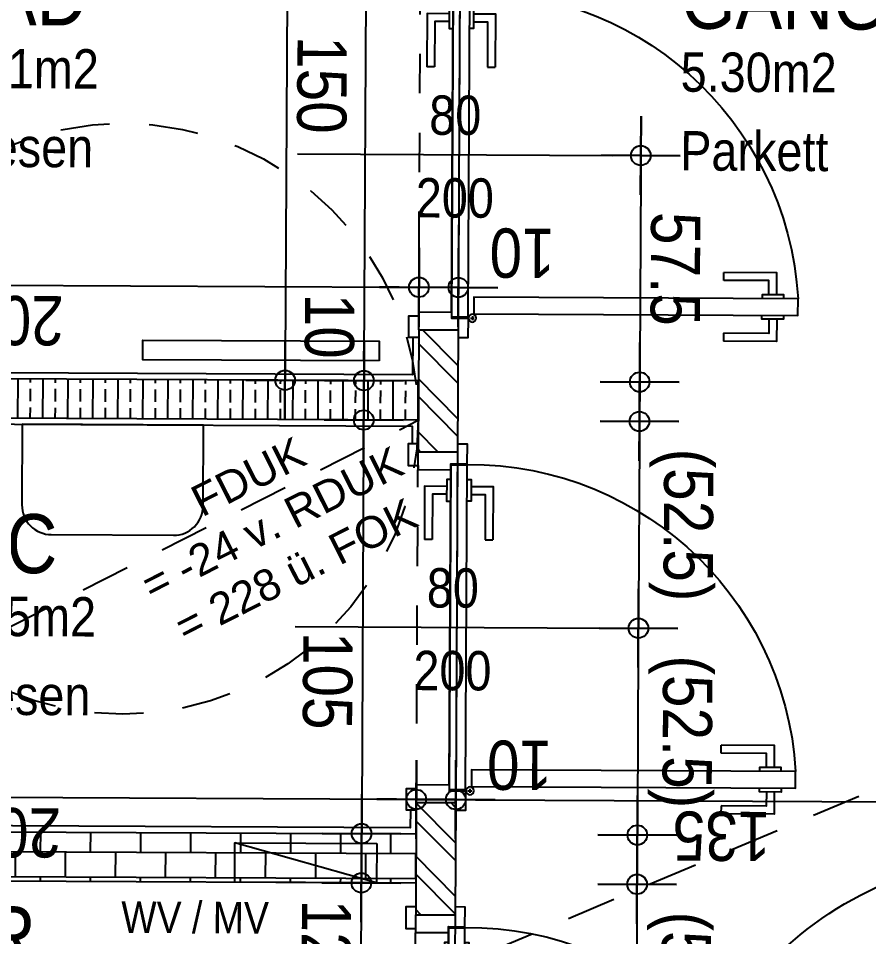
# Model space of a CAD drawing. Header units: millimetres. Extents: x 2724 to 2789, y 1496 to 1607.
# Drawn here: x 2738.275 to 2740.433, y 1556.78 to 1559.111 of the extents above; entities that cross this region are included whole.
import ezdxf
from ezdxf.enums import TextEntityAlignment as Align

# ---------------------------------------------------------------- set-up
doc = ezdxf.new("R2010")
doc.units = ezdxf.units.MM
doc.linetypes.add('HIDDEN2', pattern=[0.1875, 0.125, -0.0625])
doc.layers.add('00_HLP---------M0', color=6, linetype='Continuous', plot=False)
for name, color, linetype in [('01-ANS-G00-L02-M0', 8, 'Continuous'), ('01-TXT---------M0', 1, 'Continuous'), ('01-TXT---------PP', 1, 'Continuous'), ('01-TXT-G00-L02-M0', 1, 'Continuous'), ('02-DIM-G00-L02-ACHSEN', 8, 'Continuous'), ('02-DIM-G00-L02-M0', 8, 'Continuous'), ('02-FIL-G00-L02-ORANGE', 40, 'Continuous'), ('02-FLI-G00-L02-M0', 141, 'Continuous'), ('02-HID---------M0', 8, 'HIDDEN2'), ('02-WDA---------M0', 8, 'Continuous'), ('02-ZWA---------M0', 2, 'Continuous'), ('02-ZWA-G00-L02-M0', 2, 'Continuous'), ('03-HID-G00-L02-M0', 8, 'HIDDEN2'), ('03-TXT-G00-L02-M0', 8, 'Continuous'), ('04-HLP---------M0', 8, 'HIDDEN2'), ('04-STO---------M0', 1, 'Continuous'), ('04-SYM---------EP', 8, 'Continuous'), ('04-SYM-G00-L02-EP', 8, 'Continuous'), ('05-STO--------M0', 1, 'Continuous'), ('05-SYM---------M0', 8, 'Continuous'), ('05-SYM--------M0', 8, 'Continuous'), ('05-SYM-G00-L02-M0', 8, 'Continuous'), ('05-TXT--------M0', 8, 'Continuous'), ('05-TXT-G00-L02-M0', 8, 'Continuous'), ('07-BAR-G00-L02-M0', 8, 'HIDDEN2'), ('07-SAN-G00-L02-FBHZG-EVERT', 8, 'Continuous'), ('07-SAN-G00-L02-M0', 8, 'Continuous')]:
    doc.layers.add(name, color=color, linetype=linetype)
doc.styles.add('ARIAL', font='arial.ttf', dxfattribs={"width": 0.85})
doc.styles.get("Standard").update_dxf_attribs({"font": 'arial.ttf'})
doc.dimstyles.new('pp chromy&schneider', dxfattribs={"dimscale": 0.005, "dimtxt": 25, "dimasz": 10, "dimexe": 0, "dimexo": 0, "dimgap": 5, "dimtad": 1, "dimdec": 1, "dimlfac": 100, "dimrnd": 0.1, "dimzin": 9, "dimdsep": 46, "dimtxsty": 'ARIAL', "dimblk": 'c&s kote', "dimcen": 0, "dimse1": 1, "dimse2": 1, "dimclrd": 8, "dimclrt": 8, "dimadec": 0, "dimazin": 0, "dimtfac": 0.75, "dimtdec": 1, "dimtix": 1, "dimtmove": 2, "dimatfit": 0, "dimldrblk": 'NONE', "dimfxl": 1, "dimtolj": 1, "dimlwd": -1, "dimarcsym": 0})
pattern_1 = [(134.70755, (2701.72736, 1514.31944), (-0.06769482, -0.06700727), []), (134.70755, (2701.72759, 1514.36434), (-0.06769482, -0.06700727), [])]

# ---------------------------------------------------------------- blocks, each defined once
blk = doc.blocks.new('TÜR-80_10er-WAND')
at = {"layer": '00_HLP---------M0'}
for points in [[(-0.3575, 0.027), (-0.3575, 0.083), (-0.2225, 0.083)], [(-0.2225, 0.063), (-0.2225, 0.083)], [(-0.3375, 0.027), (-0.3375, 0.063), (-0.2225, 0.063)], [(-0.375, 0.017), (-0.375, 0.027), (-0.32, 0.027), (-0.32, 0.017)], [(0.4, 0.017), (-0.4, 0.017)], [(-0.375, -0.025), (-0.375, -0.035), (-0.32, -0.035), (-0.32, -0.025)], [(-0.3575, -0.035), (-0.3575, -0.091), (-0.2225, -0.091)], [(-0.3375, -0.035), (-0.3375, -0.071), (-0.2225, -0.071)], [(-0.2225, -0.071), (-0.2225, -0.091)]]:
    blk.add_lwpolyline(points, dxfattribs=at)
blk.add_lwpolyline([(0.4115, -0.025), (-0.4115, -0.025), (-0.4115, -0.025), (-0.4115, 0.017), (0.4115, 0.017)], close=True, dxfattribs=at)
at = {"layer": '02-HID---------M0', "ltscale": 0.5}
for points in [[(0.445, 0.1), (-0.445, 0.1)], [(-0.445, 0), (0.445, 0)]]:
    blk.add_lwpolyline(points, dxfattribs=at)
at = {"layer": '02-ZWA---------M0'}
for points in [[(-0.445, 0.1), (-0.445, 0)], [(0.445, 0.1), (0.445, 0)]]:
    blk.add_lwpolyline(points, dxfattribs=at)
at = {"layer": '05-STO--------M0'}
for points in [[(-0.465, 0.1), (-0.465, 0.125), (-0.41, 0.125), (-0.41, 0.1), (-0.4, 0.1), (-0.4, 0.017), (-0.415, 0.017), (-0.415, -0.025), (-0.465, -0.025), (-0.465, 0)], [(0.465, 0.1), (0.465, 0.125), (0.41, 0.125), (0.41, 0.1), (0.4, 0.1), (0.4, 0.017), (0.415, 0.017), (0.415, -0.025), (0.465, -0.025), (0.465, 0)]]:
    blk.add_lwpolyline(points, dxfattribs=at)
at = {"layer": '05-SYM---------M0'}
for points in [[(0.352, -0.8085), (0.296, -0.8085), (0.296, -0.6735)], [(0.316, -0.6735), (0.296, -0.6735)], [(0.352, -0.7885), (0.316, -0.7885), (0.316, -0.6735)], [(0.414, -0.8085), (0.47, -0.8085), (0.47, -0.6735)], [(0.414, -0.7885), (0.45, -0.7885), (0.45, -0.6735)], [(0.45, -0.6735), (0.47, -0.6735)], [(0.362, -0.826), (0.352, -0.826), (0.352, -0.771), (0.362, -0.771)], [(0.404, -0.826), (0.414, -0.826), (0.414, -0.771), (0.404, -0.771)]]:
    blk.add_lwpolyline(points, dxfattribs=at)
at = {"layer": '05-SYM--------M0'}
blk.add_lwpolyline([(0.404, -0.0395), (0.404, -0.8625), (0.404, -0.8625), (0.362, -0.8625), (0.362, -0.0395)], close=True, dxfattribs=at)
for points in [[(0.41, -0.036), (0.42, -0.036)], [(0.415, -0.031), (0.415, -0.041)]]:
    blk.add_lwpolyline(points, dxfattribs=at)
blk.add_circle((0.415, -0.036), 0.01, dxfattribs=at)
blk.add_arc((0.415, -0.036), 0.8282, 176.3309, 266.3309, dxfattribs=at)
blk = doc.blocks.new('05-TXT')
at = {"layer": '05-TXT--------M0'}
blk.add_line((-0.4, 0), (0.4, 0), dxfattribs=at)
at = {"layer": '05-TXT--------M0', "color": 8, "style": 'ARIAL', "width": 0.85}
blk.add_attdef('BREITE', text='', height=0.1, dxfattribs=at).set_placement((0, 0.05), align=Align.CENTER)
blk.add_attdef('HÖHE', text='', height=0.1, rotation=360, dxfattribs=at).set_placement((0, -0.06), align=Align.TOP_CENTER)
blk = doc.blocks.new('01-SQM')
at = {"layer": '01-TXT---------M0', "color": 1, "style": 'ARIAL', "width": 0.85}
blk.add_attdef('ROOM', (0, 0), '', height=0.15, dxfattribs=at)
blk.add_attdef('AREA', text='', height=0.1, dxfattribs=at).set_placement((0, -0.06), align=Align.TOP_LEFT)
at = {"layer": '01-TXT---------PP', "color": 1, "style": 'ARIAL', "width": 0.85}
blk.add_attdef('NR', text='', height=0.15, dxfattribs=at).set_placement((-0.1173, 0), align=Align.RIGHT)
blk.add_attdef('FLOOR', text='', height=0.1, dxfattribs=at).set_placement((0, -0.26), align=Align.TOP_LEFT)
blk = doc.blocks.new('FENSTER_120')
at = {"layer": '02-WDA---------M0'}
for points in [[(-1.04, 0), (-1.04, -0.2)], [(-0.06, 0), (-0.06, -0.2)]]:
    blk.add_lwpolyline(points, dxfattribs=at)
at = {"layer": '04-HLP---------M0', "linetype": 'Continuous'}
for p, q in [((-0.0737, 0.9942), (-0.0637, 0.9942)), ((-0.0617, 0.9922), (-0.0235, 0.9879)), ((-0.0617, 0.9802), (-0.0617, 0.9922)), ((-0.0617, 0.9922), (-0.0617, 0.9682)), ((-0.0617, 0.9802), (-0.0617, 0.9682)), ((-0.0217, 0.986), (-0.0217, 0.9744)), ((-0.0217, 0.9802), (-0.0217, 0.9758)), ((-0.0737, 0.9662), (-0.0637, 0.9662)), ((-0.0617, 0.9682), (-0.0235, 0.9724)), ((-0.9849, 0.105), (-0.9807, 0.1432)), ((-0.9787, 0.145), (-0.9672, 0.145)), ((-0.9729, 0.145), (-0.9685, 0.145)), ((-0.9609, 0.105), (-0.9652, 0.1432)), ((-0.9869, 0.093), (-0.9869, 0.103)), ((-0.9729, 0.105), (-0.9849, 0.105)), ((-0.9849, 0.105), (-0.9609, 0.105)), ((-0.9729, 0.105), (-0.9609, 0.105)), ((-0.9589, 0.093), (-0.9589, 0.103))]:
    blk.add_line(p, q, dxfattribs=at)
for points in [[(-0.0868, 1.0153), (-0.0737, 1.0153), (-0.0737, 0.9383), (-0.162, 0.9383), (-0.162, 0.9773), (-0.1533, 0.9773), (-0.1533, 0.9873), (-0.1277, 0.9873), (-0.1277, 0.9953), (-0.0868, 0.9953)], [(-0.0868, 0.0993), (-0.0737, 0.0993), (-0.0737, 0.1763), (-0.162, 0.1763), (-0.162, 0.1372), (-0.1533, 0.1372), (-0.1533, 0.1273), (-0.1277, 0.1273), (-0.1277, 0.1193), (-0.0868, 0.1193)]]:
    blk.add_lwpolyline(points, close=True, dxfattribs=at)
for points in [[(-0.162, 0.1763), (-0.162, 0.9383)], [(-0.0737, 0.9383), (-0.0737, 0.1763)]]:
    blk.add_lwpolyline(points, dxfattribs=at)
at = {"layer": '04-HLP---------M0'}
for points in [[(-0.0797, 0.062), (-0.0797, 0.112)], [(-0.0547, 0.087), (-0.1047, 0.087)]]:
    blk.add_lwpolyline(points, dxfattribs=at)
blk.add_circle((-0.0797, 0.087), 0.00474, dxfattribs=at)
at = {"layer": '04-HLP---------M0', "linetype": 'Continuous'}
for centre, radius, start, end in [((-0.0797, 0.087), 0.9283, 89.6297, 180.4369), ((-0.0637, 0.9922), 0.002, 360, 90), ((-0.0237, 0.986), 0.002, 360, 83.6598), ((-0.0637, 0.9682), 0.002, 270, 360), ((-0.0237, 0.9744), 0.002, 276.3402, 360), ((-0.9787, 0.143), 0.002, 90, 173.6598), ((-0.9672, 0.143), 0.002, 6.3402, 90), ((-0.9849, 0.103), 0.002, 90, 180), ((-0.9609, 0.103), 0.002, 360, 90)]:
    blk.add_arc(centre, radius, start, end, dxfattribs=at)
at = {"layer": '04-STO---------M0'}
for points in [[(-1.11, 0.076), (-1, 0.076), (-1, 0.031), (-0.985, 0.031), (-0.985, 0.011), (-0.9731, 0.011), (-0.9731, -0.0105), (-1.04, -0.0105), (-1.04, 0), (-1.11, 0)], [(-1.008, 0.0799), (-1.008, 0.093), (-0.931, 0.093), (-0.931, 0.0047), (-0.97, 0.0047), (-0.97, 0.0135), (-0.98, 0.0135), (-0.98, 0.039), (-0.988, 0.039), (-0.988, 0.0799)], [(-0.092, 0.0799), (-0.092, 0.093), (-0.169, 0.093), (-0.169, 0.0047), (-0.13, 0.0047), (-0.13, 0.0135), (-0.12, 0.0135), (-0.12, 0.039), (-0.112, 0.039), (-0.112, 0.0799)], [(0.01, 0.076), (-0.1, 0.076), (-0.1, 0.031), (-0.115, 0.031), (-0.115, 0.011), (-0.1269, 0.011), (-0.1269, -0.0105), (-0.06, -0.0105), (-0.06, 0), (0.01, 0)]]:
    blk.add_lwpolyline(points, close=True, dxfattribs=at)
at = {"layer": '04-SYM---------EP'}
for points in [[(-0.931, 0.093), (-0.169, 0.093)], [(-0.169, 0.0047), (-0.931, 0.0047)]]:
    blk.add_lwpolyline(points, dxfattribs=at)
blk = doc.blocks.new('07-WT-WC')
blk.add_lwpolyline([(1.005, -0.015), (1.005, -0.22, -0.414214), (0.93, -0.295), (0.62, -0.295, -0.414214), (0.545, -0.22), (0.545, -0.015)], format="xyb", close=True)
blk = doc.blocks.new('c&s kote')
at = {"color": 8}
for p, q in [((0, -2), (0, 2)), ((0, 2), (0, -2)), ((-2, 0), (2, 0)), ((2, 0), (-2, 0))]:
    blk.add_line(p, q, dxfattribs=at)
blk.add_circle((0, 0), 0.5, dxfattribs=at)
blk = doc.blocks.new('*D3292')
at = {"layer": '02-DIM-G00-L02-M0', "color": 8, "transparency": 16777216}
blk.add_line((2739.8545, 1558.7128), (2739.852, 1558.2378), dxfattribs=at)
at = {"layer": 'Defpoints', "color": 0, "transparency": 16777216}
for p in [(2739.2932, 1558.7657), (2739.2903, 1558.1907), (2739.8518, 1558.1878)]:
    blk.add_point(p, dxfattribs=at)
at = {"layer": '02-DIM-G00-L02-M0', "color": 8, "transparency": 16777216, "xscale": 0.05, "yscale": 0.05, "zscale": 0.05}
for p, rotation in [((2739.8547, 1558.7628), 89.70754931647869), ((2739.8518, 1558.1878), 269.7075493164787)]:
    blk.add_blockref('c&s kote', p, dxfattribs=dict(at, rotation=rotation))
at = {"layer": '02-DIM-G00-L02-M0', "color": 8, "transparency": 16777216, "insert": (2739.9418, 1558.4749), "char_height": 0.125, "attachment_point": 5, "rotation": 269.7075, "style": 'ARIAL'}
blk.add_mtext('\\A1;57.5', dxfattribs=at)
blk = doc.blocks.new('_None')
blk = doc.blocks.new('*D3293')
at = {"layer": '02-DIM-G00-L02-M0', "color": 8, "transparency": 16777216}
blk.add_line((2739.851, 1558.0378), (2739.8488, 1557.6128), dxfattribs=at)
at = {"layer": 'Defpoints', "color": 0, "transparency": 16777216}
for p in [(2739.2898, 1558.0907), (2739.2871, 1557.5657), (2739.8486, 1557.5628)]:
    blk.add_point(p, dxfattribs=at)
at = {"layer": '02-DIM-G00-L02-M0', "color": 8, "transparency": 16777216, "xscale": 0.05, "yscale": 0.05, "zscale": 0.05}
for p, rotation in [((2739.8513, 1558.0878), 89.70754931647869), ((2739.8486, 1557.5628), 269.7075493164787)]:
    blk.add_blockref('c&s kote', p, dxfattribs=dict(at, rotation=rotation))
at = {"layer": '02-DIM-G00-L02-M0', "color": 8, "transparency": 16777216, "insert": (2739.9569, 1557.8248), "char_height": 0.125, "attachment_point": 5, "rotation": 269.7075, "style": 'ARIAL'}
blk.add_mtext('\\A1;(52.5)', dxfattribs=at)
blk = doc.blocks.new('*D3294')
at = {"layer": '02-DIM-G00-L02-M0', "color": 8, "transparency": 16777216}
blk.add_line((2739.8483, 1557.5128), (2739.8462, 1557.0878), dxfattribs=at)
at = {"layer": 'Defpoints', "color": 0, "transparency": 16777216}
for p in [(2739.2871, 1557.5657), (2739.2844, 1557.0407), (2739.8459, 1557.0378)]:
    blk.add_point(p, dxfattribs=at)
at = {"layer": '02-DIM-G00-L02-M0', "color": 8, "transparency": 16777216, "xscale": 0.05, "yscale": 0.05, "zscale": 0.05}
for p, rotation in [((2739.8486, 1557.5628), 89.70754931647869), ((2739.8459, 1557.0378), 269.7075493164787)]:
    blk.add_blockref('c&s kote', p, dxfattribs=dict(at, rotation=rotation))
at = {"layer": '02-DIM-G00-L02-M0', "color": 8, "transparency": 16777216, "insert": (2739.9542, 1557.2998), "char_height": 0.125, "attachment_point": 5, "rotation": 269.7075, "style": 'ARIAL'}
blk.add_mtext('\\A1;(52.5)', dxfattribs=at)
blk = doc.blocks.new('*D3295')
at = {"layer": '02-DIM-G00-L02-M0', "color": 8, "transparency": 16777216}
blk.add_line((2739.845, 1556.8628), (2739.8428, 1556.4378), dxfattribs=at)
at = {"layer": 'Defpoints', "color": 0, "transparency": 16777216}
for p in [(2739.2838, 1556.9157), (2739.2811, 1556.3907), (2739.8426, 1556.3878)]:
    blk.add_point(p, dxfattribs=at)
at = {"layer": '02-DIM-G00-L02-M0', "color": 8, "transparency": 16777216, "xscale": 0.05, "yscale": 0.05, "zscale": 0.05}
for p, rotation in [((2739.8453, 1556.9128), 89.70754931647869), ((2739.8426, 1556.3878), 269.7075493164787)]:
    blk.add_blockref('c&s kote', p, dxfattribs=dict(at, rotation=rotation))
at = {"layer": '02-DIM-G00-L02-M0', "color": 8, "transparency": 16777216, "insert": (2739.9509, 1556.6498), "char_height": 0.125, "attachment_point": 5, "rotation": 269.7075, "style": 'ARIAL'}
blk.add_mtext('\\A1;(52.5)', dxfattribs=at)
blk = doc.blocks.new('*D3299')
at = {"layer": '02-DIM-G00-L02-M0', "color": 8, "transparency": 16777216}
blk.add_line((2739.1638, 1560.5414), (2739.152, 1558.2414), dxfattribs=at)
at = {"layer": 'Defpoints', "color": 0, "transparency": 16777216}
for p in [(2739.3025, 1560.5907), (2739.1518, 1558.1914), (2739.2903, 1558.1907)]:
    blk.add_point(p, dxfattribs=at)
at = {"layer": '02-DIM-G00-L02-M0', "color": 8, "transparency": 16777216, "xscale": 0.05, "yscale": 0.05, "zscale": 0.05}
for p, rotation in [((2739.164, 1560.5914), 89.70754931647869), ((2739.1518, 1558.1914), 269.7075493164787)]:
    blk.add_blockref('c&s kote', p, dxfattribs=dict(at, rotation=rotation))
at = {"layer": '02-DIM-G00-L02-M0', "color": 8, "transparency": 16777216, "insert": (2739.0703, 1559.6294), "char_height": 0.125, "attachment_point": 5, "rotation": 269.7075, "style": 'ARIAL'}
blk.add_mtext('\\A1;240', dxfattribs=at)
blk = doc.blocks.new('*D3300')
at = {"layer": '02-DIM-G00-L02-M0', "color": 8, "transparency": 16777216}
for p, q in [((2739.152, 1558.2414), (2739.1523, 1558.2914)), ((2739.1518, 1558.1914), (2739.1513, 1558.0914)), ((2739.151, 1558.0414), (2739.1508, 1557.9914))]:
    blk.add_line(p, q, dxfattribs=at)
at = {"layer": 'Defpoints', "color": 0, "transparency": 16777216}
for p in [(2739.2903, 1558.1907), (2739.1513, 1558.0914), (2739.2898, 1558.0907)]:
    blk.add_point(p, dxfattribs=at)
at = {"layer": '02-DIM-G00-L02-M0', "color": 8, "transparency": 16777216, "xscale": 0.05, "yscale": 0.05, "zscale": 0.05}
for p, rotation in [((2739.1518, 1558.1914), 269.7075493164787), ((2739.1513, 1558.0914), 89.70754931647869)]:
    blk.add_blockref('c&s kote', p, dxfattribs=dict(at, rotation=rotation))
at = {"layer": '02-DIM-G00-L02-M0', "color": 8, "transparency": 16777216, "insert": (2739.0637, 1558.3294), "char_height": 0.125, "attachment_point": 5, "rotation": 269.7075, "style": 'ARIAL'}
blk.add_mtext('\\A1;10', dxfattribs=at)
blk = doc.blocks.new('*D3301')
at = {"layer": '02-DIM-G00-L02-M0', "color": 8, "transparency": 16777216}
blk.add_line((2739.151, 1558.0414), (2739.1462, 1557.0914), dxfattribs=at)
at = {"layer": 'Defpoints', "color": 0, "transparency": 16777216}
for p in [(2739.2898, 1558.0907), (2739.1459, 1557.0414), (2739.2844, 1557.0407)]:
    blk.add_point(p, dxfattribs=at)
at = {"layer": '02-DIM-G00-L02-M0', "color": 8, "transparency": 16777216, "xscale": 0.05, "yscale": 0.05, "zscale": 0.05}
for p, rotation in [((2739.1513, 1558.0914), 89.70754931647869), ((2739.1459, 1557.0414), 269.7075493164787)]:
    blk.add_blockref('c&s kote', p, dxfattribs=dict(at, rotation=rotation))
at = {"layer": '02-DIM-G00-L02-M0', "color": 8, "transparency": 16777216, "insert": (2739.0591, 1557.4295), "char_height": 0.125, "attachment_point": 5, "rotation": 269.7075, "style": 'ARIAL'}
blk.add_mtext('\\A1;105', dxfattribs=at)
blk = doc.blocks.new('*D3302')
at = {"layer": '02-DIM-G00-L02-M0', "color": 8, "transparency": 16777216}
for p, q in [((2739.1462, 1557.0914), (2739.1464, 1557.1414)), ((2739.1459, 1557.0414), (2739.1453, 1556.9164)), ((2739.145, 1556.8664), (2739.1448, 1556.8164))]:
    blk.add_line(p, q, dxfattribs=at)
at = {"layer": 'Defpoints', "color": 0, "transparency": 16777216}
for p in [(2739.2844, 1557.0407), (2739.1453, 1556.9164), (2739.2838, 1556.9157)]:
    blk.add_point(p, dxfattribs=at)
at = {"layer": '02-DIM-G00-L02-M0', "color": 8, "transparency": 16777216, "xscale": 0.05, "yscale": 0.05, "zscale": 0.05}
for p, rotation in [((2739.1459, 1557.0414), 269.7075493164787), ((2739.1453, 1556.9164), 89.70754931647869)]:
    blk.add_blockref('c&s kote', p, dxfattribs=dict(at, rotation=rotation))
at = {"layer": '02-DIM-G00-L02-M0', "color": 8, "transparency": 16777216, "insert": (2739.0555, 1556.7295), "char_height": 0.125, "attachment_point": 5, "rotation": 269.7075, "style": 'ARIAL'}
blk.add_mtext('\\A1;12.5', dxfattribs=at)
blk = doc.blocks.new('*D3303')
at = {"layer": '02-DIM-G00-L02-M0', "color": 8, "transparency": 16777216}
blk.add_line((2739.145, 1556.8664), (2739.1402, 1555.9164), dxfattribs=at)
at = {"layer": 'Defpoints', "color": 0, "transparency": 16777216}
for p in [(2739.2838, 1556.9157), (2739.1399, 1555.8664), (2739.2784, 1555.8657)]:
    blk.add_point(p, dxfattribs=at)
at = {"layer": '02-DIM-G00-L02-M0', "color": 8, "transparency": 16777216, "xscale": 0.05, "yscale": 0.05, "zscale": 0.05}
for p, rotation in [((2739.1453, 1556.9164), 89.70754931647869), ((2739.1399, 1555.8664), 269.7075493164787)]:
    blk.add_blockref('c&s kote', p, dxfattribs=dict(at, rotation=rotation))
at = {"layer": '02-DIM-G00-L02-M0', "color": 8, "transparency": 16777216, "insert": (2739.0529, 1556.2295), "char_height": 0.125, "attachment_point": 5, "rotation": 269.7075, "style": 'ARIAL'}
blk.add_mtext('\\A1;105', dxfattribs=at)
blk = doc.blocks.new('*D3307')
at = {"layer": '02-DIM-G00-L02-M0', "color": 8, "transparency": 16777216}
blk.add_line((2738.9592, 1559.6424), (2738.952, 1558.2424), dxfattribs=at)
at = {"layer": 'Defpoints', "color": 0, "transparency": 16777216}
for p in [(2737.483, 1559.6999), (2738.9518, 1558.1924), (2738.9518, 1558.1924)]:
    blk.add_point(p, dxfattribs=at)
at = {"layer": '02-DIM-G00-L02-M0', "color": 8, "transparency": 16777216, "xscale": 0.05, "yscale": 0.05, "zscale": 0.05}
for p, rotation in [((2738.9594, 1559.6924), 89.70754931647869), ((2738.9518, 1558.1924), 269.7075493164787)]:
    blk.add_blockref('c&s kote', p, dxfattribs=dict(at, rotation=rotation))
at = {"layer": '02-DIM-G00-L02-M0', "color": 8, "transparency": 16777216, "insert": (2739.0444, 1558.942), "char_height": 0.125, "attachment_point": 5, "rotation": 269.7075, "style": 'ARIAL'}
blk.add_mtext('\\A1;150', dxfattribs=at)
blk = doc.blocks.new('*D3311')
at = {"layer": '02-DIM-G00-L02-M0', "color": 8, "transparency": 16777216}
blk.add_line((2737.2849, 1557.1385), (2739.2349, 1557.1286), dxfattribs=at)
at = {"layer": 'Defpoints', "color": 0, "transparency": 16777216}
for p in [(2739.2849, 1557.1283), (2737.2344, 1557.0512), (2739.2844, 1557.0407)]:
    blk.add_point(p, dxfattribs=at)
at = {"layer": '02-DIM-G00-L02-M0', "color": 8, "transparency": 16777216, "xscale": 0.05, "yscale": 0.05, "zscale": 0.05}
for p, rotation in [((2737.2349, 1557.1388), 179.7075493181463), ((2739.2849, 1557.1283), 359.7075493181463)]:
    blk.add_blockref('c&s kote', p, dxfattribs=dict(at, rotation=rotation))
at = {"layer": '02-DIM-G00-L02-M0', "color": 8, "transparency": 16777216, "insert": (2738.2594, 1557.0447), "char_height": 0.125, "attachment_point": 5, "rotation": 179.7075, "style": 'ARIAL'}
blk.add_mtext('\\A1;205', dxfattribs=at)
blk = doc.blocks.new('*D3312')
at = {"layer": '02-DIM-G00-L02-M0', "color": 8, "transparency": 16777216}
for p, q in [((2739.2349, 1557.1286), (2739.1849, 1557.1288)), ((2739.2849, 1557.1283), (2739.3849, 1557.1278)), ((2739.4349, 1557.1275), (2739.4849, 1557.1273))]:
    blk.add_line(p, q, dxfattribs=at)
at = {"layer": 'Defpoints', "color": 0, "transparency": 16777216}
for p in [(2739.3849, 1557.1278), (2739.2844, 1557.0407), (2739.3841, 1556.9777)]:
    blk.add_point(p, dxfattribs=at)
at = {"layer": '02-DIM-G00-L02-M0', "color": 8, "transparency": 16777216, "xscale": 0.05, "yscale": 0.05, "zscale": 0.05}
for p, rotation in [((2739.2849, 1557.1283), 359.7075493181463), ((2739.3849, 1557.1278), 179.7075493181463)]:
    blk.add_blockref('c&s kote', p, dxfattribs=dict(at, rotation=rotation))
at = {"layer": '02-DIM-G00-L02-M0', "color": 8, "transparency": 16777216, "insert": (2739.5468, 1557.2158), "char_height": 0.125, "attachment_point": 5, "rotation": 179.7075, "style": 'ARIAL'}
blk.add_mtext('\\A1;10', dxfattribs=at)
blk = doc.blocks.new('*D3313')
at = {"layer": '02-DIM-G00-L02-M0', "color": 8, "transparency": 16777216}
blk.add_line((2739.4349, 1557.1275), (2740.6848, 1557.1212), dxfattribs=at)
at = {"layer": 'Defpoints', "color": 0, "transparency": 16777216}
for p in [(2740.7348, 1557.1209), (2739.3841, 1556.9777), (2740.7341, 1556.9708)]:
    blk.add_point(p, dxfattribs=at)
at = {"layer": '02-DIM-G00-L02-M0', "color": 8, "transparency": 16777216, "xscale": 0.05, "yscale": 0.05, "zscale": 0.05}
for p, rotation in [((2739.3849, 1557.1278), 179.7075493181463), ((2740.7348, 1557.1209), 359.7075493181463)]:
    blk.add_blockref('c&s kote', p, dxfattribs=dict(at, rotation=rotation))
at = {"layer": '02-DIM-G00-L02-M0', "color": 8, "transparency": 16777216, "insert": (2740.0594, 1557.0355), "char_height": 0.125, "attachment_point": 5, "rotation": 179.7075, "style": 'ARIAL'}
blk.add_mtext('\\A1;135', dxfattribs=at)
blk = doc.blocks.new('*D3316')
at = {"layer": '02-DIM-G00-L02-M0', "color": 8, "transparency": 16777216}
blk.add_line((2737.2915, 1558.4385), (2739.2415, 1558.4285), dxfattribs=at)
at = {"layer": 'Defpoints', "color": 0, "transparency": 16777216}
for p in [(2739.2915, 1558.4283), (2737.2403, 1558.2012), (2739.2903, 1558.1907)]:
    blk.add_point(p, dxfattribs=at)
at = {"layer": '02-DIM-G00-L02-M0', "color": 8, "transparency": 16777216, "xscale": 0.05, "yscale": 0.05, "zscale": 0.05}
for p, rotation in [((2737.2415, 1558.4387), 179.7075493181463), ((2739.2915, 1558.4283), 359.7075493181463)]:
    blk.add_blockref('c&s kote', p, dxfattribs=dict(at, rotation=rotation))
at = {"layer": '02-DIM-G00-L02-M0', "color": 8, "transparency": 16777216, "insert": (2738.2661, 1558.3447), "char_height": 0.125, "attachment_point": 5, "rotation": 179.7075, "style": 'ARIAL'}
blk.add_mtext('\\A1;205', dxfattribs=at)
blk = doc.blocks.new('*D3317')
at = {"layer": '02-DIM-G00-L02-M0', "color": 8, "transparency": 16777216}
for p, q in [((2739.2415, 1558.4285), (2739.1915, 1558.4288)), ((2739.2915, 1558.4283), (2739.3915, 1558.4278)), ((2739.4415, 1558.4275), (2739.4915, 1558.4273))]:
    blk.add_line(p, q, dxfattribs=at)
at = {"layer": 'Defpoints', "color": 0, "transparency": 16777216}
for p in [(2739.3915, 1558.4278), (2739.2903, 1558.1907), (2739.3901, 1558.1652)]:
    blk.add_point(p, dxfattribs=at)
at = {"layer": '02-DIM-G00-L02-M0', "color": 8, "transparency": 16777216, "xscale": 0.05, "yscale": 0.05, "zscale": 0.05}
for p, rotation in [((2739.2915, 1558.4283), 359.7075493181463), ((2739.3915, 1558.4278), 179.7075493181463)]:
    blk.add_blockref('c&s kote', p, dxfattribs=dict(at, rotation=rotation))
at = {"layer": '02-DIM-G00-L02-M0', "color": 8, "transparency": 16777216, "insert": (2739.5534, 1558.5158), "char_height": 0.125, "attachment_point": 5, "rotation": 179.7075, "style": 'ARIAL'}
blk.add_mtext('\\A1;10', dxfattribs=at)
blk = doc.blocks.new('*D3571')
at = {"layer": '02-DIM-G00-L02-ACHSEN', "color": 8, "transparency": 16777216}
blk.add_arc((2729.5, 1569.9172), 0.7781, 93.3897, 176.7618, dxfattribs=at)
at = {"layer": 'Defpoints', "color": 0, "transparency": 16777216}
for p in [(2729.5131, 1572.4784), (2729.1115, 1570.5915), (2745.3308, 1570.0399), (2724.3112, 1569.877), (2729.3987, 1550.0787)]:
    blk.add_point(p, dxfattribs=at)
at = {"layer": '02-DIM-G00-L02-ACHSEN', "color": 8, "transparency": 16777216, "xscale": 0.05, "yscale": 0.05, "zscale": 0.05}
for p, rotation in [((2729.504, 1570.6954), 1.548646847390484), ((2728.7219, 1569.9112), 268.6029117770508)]:
    blk.add_blockref('c&s kote', p, dxfattribs=dict(at, rotation=rotation))
at = {"layer": '02-DIM-G00-L02-ACHSEN', "color": 8, "transparency": 16777216, "insert": (2729.0119, 1570.404), "char_height": 0.125, "attachment_point": 5, "rotation": 225.0758, "style": 'ARIAL'}
blk.add_mtext('\\A1;90.74°', dxfattribs=at)
blk = doc.blocks.new('*D3572')
at = {"layer": '02-DIM-G00-L02-ACHSEN', "color": 8, "transparency": 16777216}
blk.add_arc((2729.4108, 1552.4452), 1.076, 182.6772, 267.0448, dxfattribs=at)
at = {"layer": 'Defpoints', "color": 0, "transparency": 16777216}
for p in [(2729.5131, 1572.4784), (2724.2222, 1552.4439), (2741.811, 1552.4484), (2728.4782, 1551.9087), (2729.3987, 1550.0787)]:
    blk.add_point(p, dxfattribs=at)
at = {"layer": '02-DIM-G00-L02-ACHSEN', "color": 8, "transparency": 16777216, "xscale": 0.05, "yscale": 0.05, "zscale": 0.05}
for p, rotation in [((2728.3348, 1552.445), 91.34581227768004), ((2729.4053, 1551.3693), 358.3761922481515)]:
    blk.add_blockref('c&s kote', p, dxfattribs=dict(at, rotation=rotation))
at = {"layer": '02-DIM-G00-L02-ACHSEN', "color": 8, "transparency": 16777216, "insert": (2728.7111, 1551.7489), "char_height": 0.125, "attachment_point": 5, "rotation": 314.861, "style": 'ARIAL'}
blk.add_mtext('\\A1;89.69°', dxfattribs=at)
blk = doc.blocks.new('*D3573')
at = {"layer": '02-DIM-G00-L02-ACHSEN', "color": 8, "transparency": 16777216}
blk.add_arc((2729.4806, 1566.1109), 0.7995, 93.2915, 176.1236, dxfattribs=at)
at = {"layer": 'Defpoints', "color": 0, "transparency": 16777216}
for p in [(2729.5131, 1572.4784), (2729.0844, 1566.8053), (2724.2921, 1566.1373), (2745.3104, 1566.0301), (2729.3987, 1550.0787)]:
    blk.add_point(p, dxfattribs=at)
at = {"layer": '02-DIM-G00-L02-ACHSEN', "color": 8, "transparency": 16777216, "xscale": 0.05, "yscale": 0.05, "zscale": 0.05}
for p, rotation in [((2729.4847, 1566.9103), 1.499517257491263), ((2728.6811, 1566.1149), 267.9155813782508)]:
    blk.add_blockref('c&s kote', p, dxfattribs=dict(at, rotation=rotation))
at = {"layer": '02-DIM-G00-L02-ACHSEN', "color": 8, "transparency": 16777216, "insert": (2728.9806, 1566.6159), "char_height": 0.125, "attachment_point": 5, "rotation": 224.7075, "style": 'ARIAL'}
blk.add_mtext('\\A1;90.00°', dxfattribs=at)

msp = doc.modelspace()

# ---------------------------------------------------------------- hatches: boundary and pattern name
at = {"layer": '02-FIL-G00-L02-ORANGE'}
h = msp.add_hatch(dxfattribs=at)
h.set_pattern_fill('ANSI32', color=256, scale=0.01, angle=197.0465, style=0)
h.set_pattern_definition(pattern_1)
h.paths.add_polyline_path([(2739.3909, 1558.3202), (2739.2909, 1558.3207), (2739.2894, 1558.0107), (2739.3894, 1558.0102)])
h = msp.add_hatch(dxfattribs=at)
h.set_pattern_fill('BRASS', color=256, scale=0.01, angle=197.0465, style=0)
h.set_pattern_definition([(89.70755, (2701.72736, 1514.31944), (-0.06349917, 0.00032412), []), (89.70755, (2701.69561, 1514.3196), (-0.06349917, 0.00032412), [0.03175, -0.015875])])
h.paths.add_polyline_path([(2739.2903, 1558.1907), (2737.2403, 1558.2012), (2737.2398, 1558.1012), (2739.2898, 1558.0907)])
h = msp.add_hatch(dxfattribs=at)
h.set_pattern_fill('ANSI32', color=256, scale=0.01, angle=197.0465, style=0)
h.set_pattern_definition(pattern_1)
h.paths.add_polyline_path([(2739.3848, 1557.1202), (2739.2848, 1557.1207), (2739.2834, 1556.8357), (2739.3834, 1556.8352)])
h = msp.add_hatch(dxfattribs=at)
h.set_pattern_fill('BRICK', color=256, scale=0.01, angle=107.0465, style=0)
h.set_pattern_definition([(359.70755, (2701.72736, 1514.31944), (0.00032412, 0.06349917), []), (89.70755, (2701.72736, 1514.31944), (-0.12699835, 0.00064823), [0.0635, -0.0635]), (89.70755, (2701.79086, 1514.31912), (-0.12699835, 0.00064823), [-0.0635, 0.0635])])
h.paths.add_polyline_path([(2736.9844, 1557.0524), (2736.9838, 1556.9274), (2739.2838, 1556.9157), (2739.2844, 1557.0407)])

# ---------------------------------------------------------------- linework, layer by layer
at = {"layer": '01-ANS-G00-L02-M0'}
for points in [[(2739.3955, 1559.2102), (2739.3909, 1558.3202)], [(2739.3894, 1558.0102), (2739.3848, 1557.1202)]]:
    msp.add_lwpolyline(points, dxfattribs=at)
at = {"layer": '02-FLI-G00-L02-M0'}
for points in [[(2739.2758, 1558.3008), (2739.2754, 1558.2058), (2737.0054, 1558.2174), (2737.0129, 1559.6873), (2737.4979, 1559.6849), (2737.5025, 1560.5848), (2739.2875, 1560.5757), (2739.2806, 1559.2308)], [(2739.2697, 1557.1008), (2739.2695, 1557.0558), (2737.2495, 1557.0661), (2737.2547, 1558.0861), (2739.2747, 1558.0758), (2739.2745, 1558.0308)]]:
    msp.add_lwpolyline(points, dxfattribs=at)
at = {"layer": '02-ZWA-G00-L02-M0'}
for p, q in [((2739.2909, 1558.3207), (2739.2894, 1558.0107)), ((2739.2903, 1558.1907), (2736.9903, 1558.2024)), ((2739.2898, 1558.0907), (2737.2398, 1558.1012)), ((2736.9844, 1557.0524), (2739.2844, 1557.0407)), ((2739.2838, 1556.9157), (2736.9838, 1556.9274))]:
    msp.add_line(p, q, dxfattribs=at)
for points in [[(2739.3909, 1558.3202), (2739.3894, 1558.0102)], [(2739.2848, 1557.1207), (2739.2834, 1556.8357)], [(2739.3848, 1557.1202), (2739.3834, 1556.8352)]]:
    msp.add_lwpolyline(points, dxfattribs=at)
at = {"layer": '03-HID-G00-L02-M0'}
msp.add_lwpolyline([(2737.2344, 1557.0512), (2739.2898, 1558.0907)], dxfattribs=at)
at = {"layer": '03-TXT-G00-L02-M0', "linetype": 'HIDDEN2'}
msp.add_lwpolyline([(2729.5113, 1552.5453), (2766.1195, 1567.9702)], dxfattribs=at)
at = {"layer": '07-BAR-G00-L02-M0'}
msp.add_circle((2738.5398, 1558.0945), 0.75, dxfattribs=at)
at = {"layer": '07-SAN-G00-L02-FBHZG-EVERT'}
msp.add_lwpolyline([(2739.1843, 1557.0162), (2739.1838, 1556.9162), (2738.8238, 1556.9181), (2738.8243, 1557.0181)], close=True, dxfattribs=at)
msp.add_lwpolyline([(2739.1838, 1556.9162), (2738.8243, 1557.0181)], dxfattribs=at)
at = {"layer": '07-SAN-G00-L02-M0'}
msp.add_lwpolyline([(2739.1905, 1558.2412), (2738.5905, 1558.2443), (2738.5908, 1558.2943), (2739.1908, 1558.2912)], close=True, dxfattribs=at)

# ---------------------------------------------------------------- block references
at = {"layer": '01-TXT-G00-L02-M0'}
for p, rotation, values in [((2738.0836, 1559.0945), 359.7075493254969, {'ROOM': 'BAD', 'AREA': '4.71m2', 'FLOOR': 'Fliesen'}), ((2739.9564, 1559.0849), 359.7075493210837, {'ROOM': 'GANG', 'AREA': '5.30m2', 'FLOOR': 'Parkett'}), ((2738.0765, 1557.7037), 359.7075493183128, {'ROOM': 'WC', 'AREA': '2.15m2', 'FLOOR': 'Fliesen'}), ((2738.0714, 1556.7084), 359.7075493420523, {'ROOM': 'AR', 'AREA': '2.41m2', 'FLOOR': 'Parkett'})]:
    msp.add_blockref('01-SQM', p, dxfattribs=dict(at, rotation=rotation)).add_auto_attribs(values)
at = {"layer": '04-SYM-G00-L02-EP', "xscale": -1, "rotation": 89.70754931226192}
msp.add_blockref('FENSTER_120', (2740.929, 1555.9823), dxfattribs=at)
at = {"layer": '05-SYM-G00-L02-M0', "xscale": -1, "rotation": 89.70754944350925}
for p in [(2739.3932, 1558.7652), (2739.3871, 1557.5652), (2739.3811, 1556.3902)]:
    msp.add_blockref('TÜR-80_10er-WAND', p, dxfattribs=at)
at = {"layer": '05-TXT-G00-L02-M0'}
for p, rotation in [((2739.3832, 1558.7652), 359.7075493455544), ((2739.3771, 1557.5652), 359.7075493481235)]:
    msp.add_blockref('05-TXT', p, dxfattribs=dict(at, rotation=rotation)).add_auto_attribs({'BREITE': '80', 'HÖHE': '200'})
at = {"layer": '07-SAN-G00-L02-M0', "xscale": -1, "rotation": 359.7075493253711}
msp.add_blockref('07-WT-WC', (2739.2898, 1558.0907), dxfattribs=at)

# ---------------------------------------------------------------- texts
at = {"layer": '03-TXT-G00-L02-M0', "insert": (2738.8887, 1557.8879), "char_height": 0.08, "width": 0.8422, "attachment_point": 5, "rotation": 26.8288}
msp.add_mtext('\\P{\\fArial|b0|i0|c0|p34;FDUK \\P= -24 v. RDUK \\P= 228 ü. FOK}', dxfattribs=at)
at = {"layer": '07-SAN-G00-L02-FBHZG-EVERT', "insert": (2738.7235, 1556.8686), "char_height": 0.08, "width": 1.165, "attachment_point": 2, "rotation": 359.7075, "style": 'ARIAL'}
msp.add_mtext('WV / MV', dxfattribs=at)

# ---------------------------------------------------------------- dimensions: what is measured, and where the dimension line sits
at = {"layer": '02-DIM-G00-L02-ACHSEN'}
for base, line1, line2, picture, middle in [((2728.4782, 1551.9087), ((2729.5131, 1572.4784), (2729.3987, 1550.0787)), ((2724.2222, 1552.4439), (2741.811, 1552.4484)), '*D3572', (2728.7111, 1551.7489)), ((2729.0844, 1566.8053), ((2745.3104, 1566.0301), (2724.2921, 1566.1373)), ((2729.5131, 1572.4784), (2729.3987, 1550.0787)), '*D3573', (2728.9806, 1566.6159)), ((2729.1115, 1570.5915), ((2724.3112, 1569.877), (2745.3308, 1570.0399)), ((2729.5131, 1572.4784), (2729.3987, 1550.0787)), '*D3571', (2729.0119, 1570.404))]:
    dim = msp.add_angular_dim_2l(base=base, line1=line1, line2=line2, dimstyle='pp chromy&schneider', override={"dimzin": 8, "dimadec": 2}, dxfattribs=at)
    dim.commit()
    dim.dimension.update_dxf_attribs({"geometry": picture, "text_midpoint": middle})
at = {"layer": '02-DIM-G00-L02-M0'}
for base, p1, p2, angle, picture, middle in [((2739.1518, 1558.1914), (2739.3025, 1560.5907), (2739.2903, 1558.1907), 89.7075, '*D3299', (2739.0703, 1559.6294)), ((2739.3915, 1558.4278), (2739.2903, 1558.1907), (2739.3901, 1558.1652), 359.7075, '*D3317', (2739.5534, 1558.5158)), ((2739.1513, 1558.0914), (2739.2903, 1558.1907), (2739.2898, 1558.0907), 89.7075, '*D3300', (2739.0637, 1558.3294)), ((2739.1459, 1557.0414), (2739.2898, 1558.0907), (2739.2844, 1557.0407), 89.7075, '*D3301', (2739.0591, 1557.4295)), ((2739.3849, 1557.1278), (2739.2844, 1557.0407), (2739.3841, 1556.9777), 359.7075, '*D3312', (2739.5468, 1557.2158)), ((2739.1453, 1556.9164), (2739.2844, 1557.0407), (2739.2838, 1556.9157), 89.7075, '*D3302', (2739.0555, 1556.7295)), ((2739.1399, 1555.8664), (2739.2838, 1556.9157), (2739.2784, 1555.8657), 89.7075, '*D3303', (2739.0529, 1556.2295))]:
    dim = msp.add_linear_dim(base=base, p1=p1, p2=p2, angle=angle, dimstyle='pp chromy&schneider', override={"dimzin": 8}, dxfattribs=at)
    dim.commit()
    dim.dimension.update_dxf_attribs({"geometry": picture, "text_midpoint": middle, "dimtype": 160})
for base, p1, p2, angle, picture, middle in [((2738.9518, 1558.1924), (2737.483, 1559.6999), (2738.9518, 1558.1924), 89.7075, '*D3307', (2739.0444, 1558.942)), ((2739.8518, 1558.1878), (2739.2932, 1558.7657), (2739.2903, 1558.1907), 89.7075, '*D3292', (2739.9418, 1558.4749)), ((2739.2915, 1558.4283), (2737.2403, 1558.2012), (2739.2903, 1558.1907), 359.7075, '*D3316', (2738.2661, 1558.3447)), ((2739.2849, 1557.1283), (2737.2344, 1557.0512), (2739.2844, 1557.0407), 359.7075, '*D3311', (2738.2594, 1557.0447)), ((2740.7348, 1557.1209), (2739.3841, 1556.9777), (2740.7341, 1556.9708), 359.7075, '*D3313', (2740.0594, 1557.0355))]:
    dim = msp.add_linear_dim(base=base, p1=p1, p2=p2, angle=angle, dimstyle='pp chromy&schneider', override={"dimzin": 8}, dxfattribs=at)
    dim.commit()
    dim.dimension.update_dxf_attribs({"geometry": picture, "text_midpoint": middle})
for base, p1, p2, picture, middle in [((2739.8486, 1557.5628), (2739.2898, 1558.0907), (2739.2871, 1557.5657), '*D3293', (2739.9569, 1557.8248)), ((2739.8459, 1557.0378), (2739.2871, 1557.5657), (2739.2844, 1557.0407), '*D3294', (2739.9542, 1557.2998)), ((2739.8426, 1556.3878), (2739.2838, 1556.9157), (2739.2811, 1556.3907), '*D3295', (2739.9509, 1556.6498))]:
    dim = msp.add_linear_dim(base=base, p1=p1, p2=p2, angle=89.7075, text='(<>)', dimstyle='pp chromy&schneider', override={"dimzin": 8}, dxfattribs=at)
    dim.commit()
    dim.dimension.update_dxf_attribs({"geometry": picture, "text_midpoint": middle})

doc.saveas('drawing.dxf')
